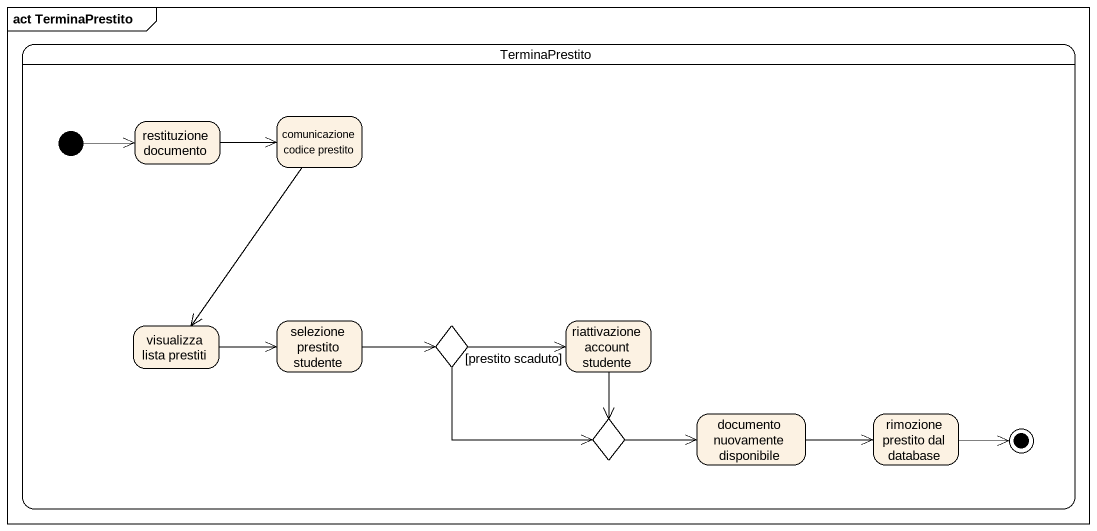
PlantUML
@startuml
mainframe act TerminaPrestito
hide empty description
state TerminaPrestito {
  state "restituzione documento" as restituzione_documento
  state "comunicazione codice prestito" as comunicazione_codice
  state "visualizza lista prestiti" as visualizza_lista_prestiti
  state "selezione prestito studente" as selezione_prestito_studente
  state choice1 <<choice>>
  state "riattivazione account studente" as riattivazione_account
  state choice2 <<choice>>
  state "documento nuovamente disponibile" as documento_nuovamente
  state "rimozione prestito dal database" as rimozione_prestito_dal
  [*] -right-> restituzione_documento
  rimozione_prestito_dal -right-> [*]
}
restituzione_documento -right-> comunicazione_codice
comunicazione_codice --> visualizza_lista_prestiti
visualizza_lista_prestiti -right-> selezione_prestito_studente
selezione_prestito_studente -right-> choice1
choice1 -right-> riattivazione_account : [prestito scaduto]
choice1 -right-> choice2
riattivazione_account --> choice2
choice2 -right-> documento_nuovamente
documento_nuovamente -right-> rimozione_prestito_dal
@enduml
